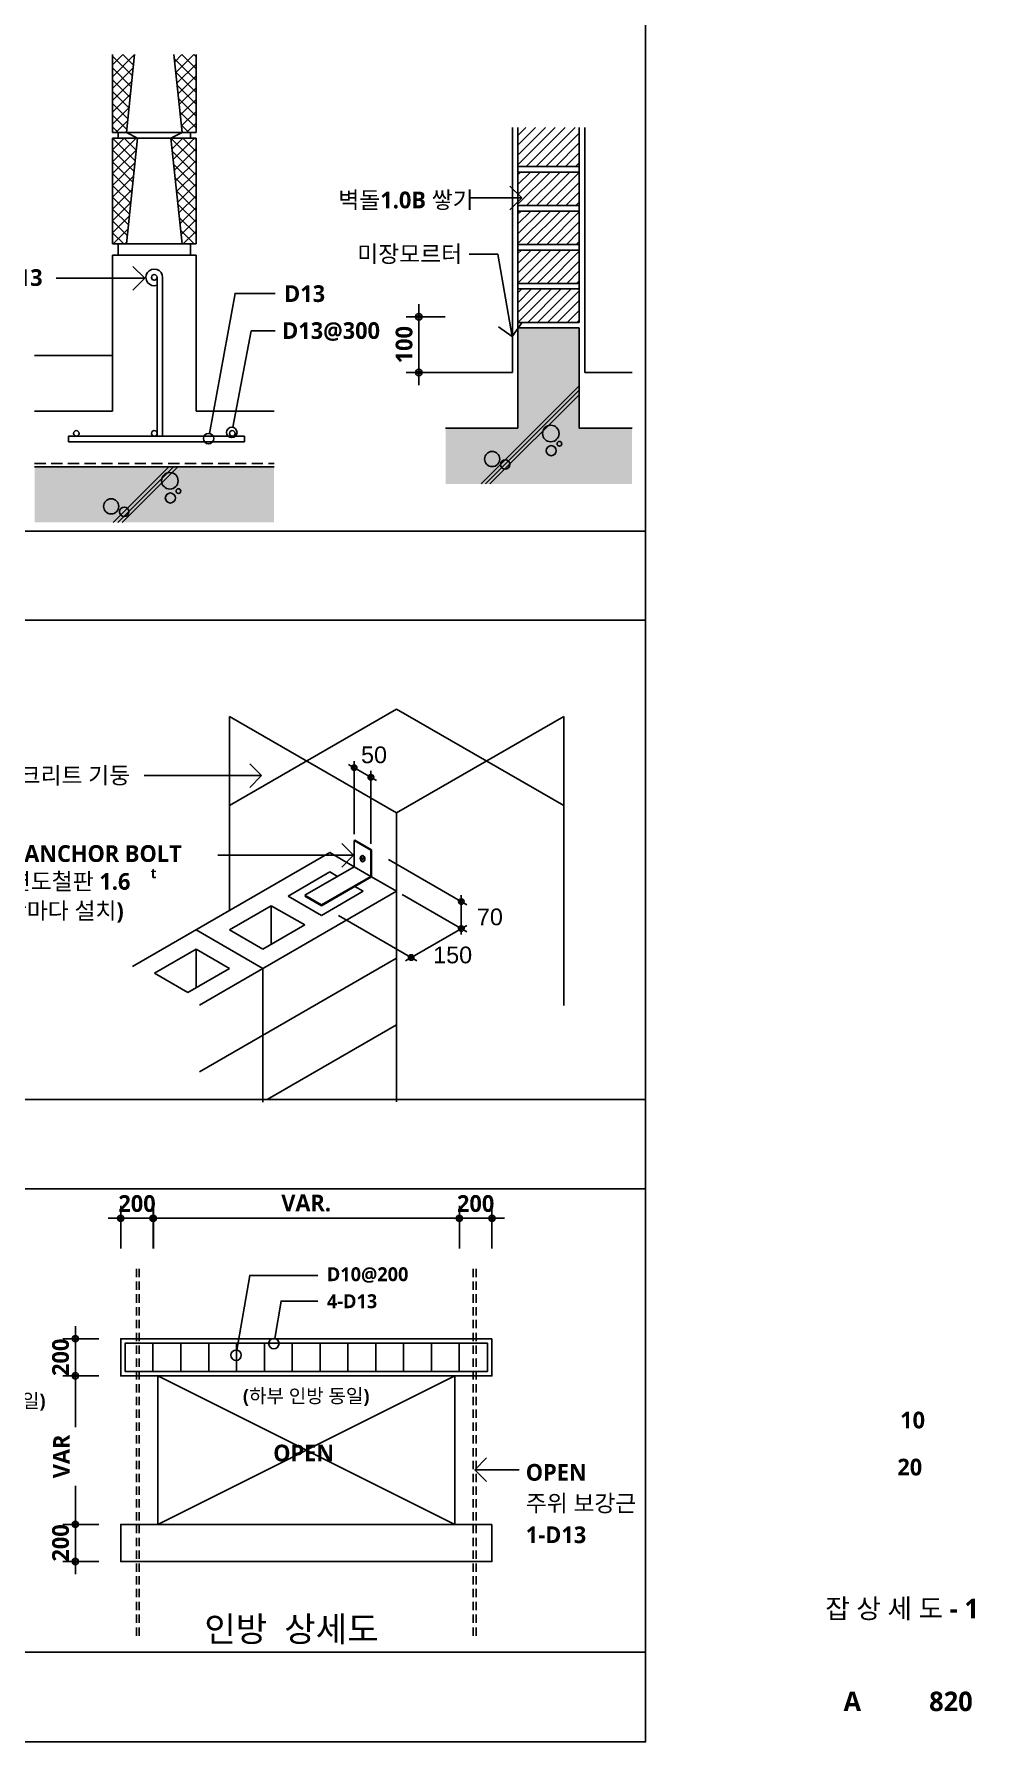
# Model space of a CAD drawing. Header units: millimetres. Extents: x 200 to 163856, y 0 to 163394.
# Drawn here: x 6197 to 7886, y 200 to 3266 of the extents above; entities that cross this region are included whole.
import ezdxf
from ezdxf.enums import TextEntityAlignment as Align

# ---------------------------------------------------------------- set-up
doc = ezdxf.new("R2010")
doc.units = ezdxf.units.MM
doc.header["$LTSCALE"] = 10
doc.linetypes.add('DASH_3', pattern=[3, 2, -1])
doc.linetypes.add('HID', pattern=[2.3, 1.5, -0.8])
doc.layers.get('DEFPOINTS').update_dxf_attribs({"color": 181})
for name, color, linetype in [('6', 3, 'Continuous'), ('7', 7, 'Continuous'), ('A-ANNO-GRA1', 7, 'Continuous'), ('A-ANNO-LEAD', 4, 'Continuous'), ('A-ANNO-TEXT1', 7, 'Continuous'), ('A-ANNO-TITL', 7, 'Continuous'), ('A-DIM1', 7, 'Continuous'), ('A-ELEV-FIXT', 4, 'Continuous'), ('A-ELEV-FNSH', 6, 'Continuous'), ('A-SECT', 5, 'Continuous'), ('A-SECT-BEAM', 4, 'Continuous'), ('A-SECT-DETL', 4, 'Continuous'), ('A-ST-AXIS-DIM', 7, 'Continuous'), ('A-SYM', 7, 'Continuous'), ('COL', 2, 'Continuous'), ('DIM', 4, 'Continuous'), ('HAT', 5, 'Continuous'), ('슬래브', 252, 'Continuous')]:
    doc.layers.add(name, color=color, linetype=linetype)
doc.styles.add('2020음성 1차', font='')
doc.styles.add('HY울릉도M', font='')
doc.styles.add('SH_진천_나눔', font='')
doc.styles.get('2020음성 1차').set_extended_font_data('NanumGothic', bold=True)
doc.styles.get('HY울릉도M').set_extended_font_data('Swis721 LtEx BT')
doc.styles.get('SH_진천_나눔').set_extended_font_data('NanumGothic', bold=True)
doc.dimstyles.new('NDIM10', dxfattribs={"dimscale": 10, "dimtxt": 3, "dimasz": 0.75, "dimexe": 2, "dimexo": 2, "dimgap": 1, "dimtad": 1, "dimdec": 1, "dimdsep": 46, "dimtxsty": '2020음성 1차', "dimblk": 'Z_DOT', "dimcen": 3, "dimdle": 3, "dimclrd": 256, "dimclre": 256, "dimclrt": 3, "dimadec": 0, "dimazin": 0, "dimtfac": 1, "dimtdec": 1, "dimtix": 1, "dimtmove": 2, "dimatfit": 3, "dimfxl": 1, "dimtolj": 1, "dimtzin": 0, "dimlwd": -1, "dimlwe": -1, "dimarcsym": 0})

# ---------------------------------------------------------------- blocks, each defined once
blk = doc.blocks.new('Z_DOT')
at = {"layer": 'DIM', "color": 0}
for p, q in [((-3, 0), (3, 0)), ((0, -3), (0, 3))]:
    blk.add_line(p, q, dxfattribs=at)
for radius in [0.75, 0.375]:
    blk.add_circle((0, 0), radius, dxfattribs=at)
blk = doc.blocks.new('*D6016')
at = {"layer": 'A-ST-AXIS-DIM'}
for p, q in [((6313.3, 857.1), (6251.3, 857.1)), ((6271.3, 849.6), (6271.3, 764.9)), ((6271.3, 597.9), (6271.3, 659.8)), ((6313.3, 590.4), (6251.3, 590.4))]:
    blk.add_line(p, q, dxfattribs=at)
at = {"layer": 'DEFPOINTS', "color": 0}
for p in [(6271.3, 857.1), (6333.3, 857.1), (6333.3, 590.4)]:
    blk.add_point(p, dxfattribs=at)
at = {"layer": 'A-ST-AXIS-DIM', "linetype": 'ByBlock', "xscale": 7.5, "yscale": 7.5, "zscale": 7.5}
for p, rotation in [((6271.3, 857.1), 90), ((6271.3, 590.4), 270)]:
    blk.add_blockref('Z_DOT', p, dxfattribs=dict(at, rotation=rotation))
at = {"layer": 'A-ST-AXIS-DIM', "color": 3, "insert": (6246.3, 712.4), "char_height": 30, "attachment_point": 5, "rotation": 90, "style": '2020음성 1차'}
blk.add_mtext('\\A1;VAR', dxfattribs=at)
blk = doc.blocks.new('*D6017')
at = {"layer": 'A-ST-AXIS-DIM'}
for p, q in [((6313.3, 923.8), (6251.3, 923.8)), ((6271.3, 931.3), (6271.3, 938.8)), ((6271.3, 857.1), (6271.3, 923.8)), ((6313.3, 857.1), (6251.3, 857.1)), ((6271.3, 849.6), (6271.3, 842.1))]:
    blk.add_line(p, q, dxfattribs=at)
at = {"layer": 'DEFPOINTS', "color": 0}
for p in [(6271.3, 923.8), (6333.3, 923.8), (6333.3, 857.1)]:
    blk.add_point(p, dxfattribs=at)
at = {"layer": 'A-ST-AXIS-DIM', "linetype": 'ByBlock', "xscale": 7.5, "yscale": 7.5, "zscale": 7.5}
for p, rotation in [((6271.3, 923.8), 270), ((6271.3, 857.1), 90)]:
    blk.add_blockref('Z_DOT', p, dxfattribs=dict(at, rotation=rotation))
at = {"layer": 'A-ST-AXIS-DIM', "color": 3, "insert": (6244.8, 890.4), "char_height": 30, "attachment_point": 5, "rotation": 90, "style": '2020음성 1차'}
blk.add_mtext('\\A1;200', dxfattribs=at)
blk = doc.blocks.new('*D6018')
at = {"layer": 'A-ST-AXIS-DIM'}
for p, q in [((6313.3, 590.4), (6251.3, 590.4)), ((6271.3, 597.9), (6271.3, 605.4)), ((6271.3, 523.8), (6271.3, 590.4)), ((6313.3, 523.8), (6251.3, 523.8)), ((6271.3, 516.3), (6271.3, 508.8))]:
    blk.add_line(p, q, dxfattribs=at)
at = {"layer": 'DEFPOINTS', "color": 0}
for p in [(6271.3, 590.4), (6333.3, 590.4), (6333.3, 523.8)]:
    blk.add_point(p, dxfattribs=at)
at = {"layer": 'A-ST-AXIS-DIM', "linetype": 'ByBlock', "xscale": 7.5, "yscale": 7.5, "zscale": 7.5}
for p, rotation in [((6271.3, 590.4), 270), ((6271.3, 523.8), 90)]:
    blk.add_blockref('Z_DOT', p, dxfattribs=dict(at, rotation=rotation))
at = {"layer": 'A-ST-AXIS-DIM', "color": 3, "insert": (6244.8, 557.1), "char_height": 30, "attachment_point": 5, "rotation": 90, "style": '2020음성 1차'}
blk.add_mtext('\\A1;200', dxfattribs=at)
blk = doc.blocks.new('*D6019')
at = {"layer": 'A-ST-AXIS-DIM'}
for p, q in [((6345.2, 1139.9), (6337.7, 1139.9)), ((6352.7, 1085.9), (6352.7, 1159.9)), ((6352.7, 1139.9), (6411.3, 1139.9)), ((6411.3, 1085.9), (6411.3, 1159.9)), ((6418.8, 1139.9), (6426.3, 1139.9))]:
    blk.add_line(p, q, dxfattribs=at)
at = {"layer": 'DEFPOINTS', "color": 0}
for p in [(6411.3, 1139.9), (6352.7, 1065.9), (6411.3, 1065.9)]:
    blk.add_point(p, dxfattribs=at)
at = {"layer": 'A-ST-AXIS-DIM', "linetype": 'ByBlock', "xscale": 7.5, "yscale": 7.5, "zscale": 7.5}
blk.add_blockref('Z_DOT', (6352.7, 1139.9), dxfattribs=at)
at = {"layer": 'A-ST-AXIS-DIM', "linetype": 'ByBlock', "xscale": 7.5, "yscale": 7.5, "zscale": 7.5, "rotation": 180}
blk.add_blockref('Z_DOT', (6411.3, 1139.9), dxfattribs=at)
at = {"layer": 'A-ST-AXIS-DIM', "color": 3, "insert": (6382, 1166.3), "char_height": 30, "attachment_point": 5, "style": '2020음성 1차'}
blk.add_mtext('\\A1;200', dxfattribs=at)
blk = doc.blocks.new('*D6020')
at = {"layer": 'A-ST-AXIS-DIM'}
for p, q in [((6953.2, 1139.9), (6945.7, 1139.9)), ((6960.7, 1085.9), (6960.7, 1159.9)), ((6960.7, 1139.9), (7019.3, 1139.9)), ((7019.3, 1085.9), (7019.3, 1159.9)), ((7026.8, 1139.9), (7034.3, 1139.9))]:
    blk.add_line(p, q, dxfattribs=at)
at = {"layer": 'DEFPOINTS', "color": 0}
for p in [(7019.3, 1139.9), (6960.7, 1065.9), (7019.3, 1065.9)]:
    blk.add_point(p, dxfattribs=at)
at = {"layer": 'A-ST-AXIS-DIM', "linetype": 'ByBlock', "xscale": 7.5, "yscale": 7.5, "zscale": 7.5}
blk.add_blockref('Z_DOT', (6960.7, 1139.9), dxfattribs=at)
at = {"layer": 'A-ST-AXIS-DIM', "linetype": 'ByBlock', "xscale": 7.5, "yscale": 7.5, "zscale": 7.5, "rotation": 180}
blk.add_blockref('Z_DOT', (7019.3, 1139.9), dxfattribs=at)
at = {"layer": 'A-ST-AXIS-DIM', "color": 3, "insert": (6990, 1166.3), "char_height": 30, "attachment_point": 5, "style": '2020음성 1차'}
blk.add_mtext('\\A1;200', dxfattribs=at)
blk = doc.blocks.new('*D6021')
at = {"layer": 'A-ST-AXIS-DIM'}
for p, q in [((6410.7, 1085.9), (6410.7, 1159.9)), ((6418.2, 1139.9), (6953.2, 1139.9)), ((6960.7, 1085.9), (6960.7, 1159.9))]:
    blk.add_line(p, q, dxfattribs=at)
at = {"layer": 'DEFPOINTS', "color": 0}
for p in [(6960.7, 1139.9), (6410.7, 1065.9), (6960.7, 1065.9)]:
    blk.add_point(p, dxfattribs=at)
at = {"layer": 'A-ST-AXIS-DIM', "linetype": 'ByBlock', "xscale": 7.5, "yscale": 7.5, "zscale": 7.5, "rotation": 180}
blk.add_blockref('Z_DOT', (6410.7, 1139.9), dxfattribs=at)
at = {"layer": 'A-ST-AXIS-DIM', "linetype": 'ByBlock', "xscale": 7.5, "yscale": 7.5, "zscale": 7.5}
blk.add_blockref('Z_DOT', (6960.7, 1139.9), dxfattribs=at)
at = {"layer": 'A-ST-AXIS-DIM', "color": 3, "insert": (6685.7, 1167.3), "char_height": 30, "attachment_point": 5, "style": '2020음성 1차'}
blk.add_mtext('\\A1;VAR.', dxfattribs=at)
blk = doc.blocks.new('ARROW2')
at = {"layer": 'A-SYM'}
for q in [(2.12, 2.12), (2.12, -2.12)]:
    blk.add_line((0, 0), q, dxfattribs=at)
blk = doc.blocks.new('*D6022')
at = {"layer": 'A-ST-AXIS-DIM'}
for p, q in [((6935.2, 2758.4), (6868, 2758.4)), ((6888, 2750.9), (6888, 2665.9)), ((6935.2, 2658.4), (6868, 2658.4))]:
    blk.add_line(p, q, dxfattribs=at)
at = {"layer": 'DEFPOINTS', "color": 0}
for p in [(6955.2, 2758.4), (6888, 2658.4), (6955.2, 2658.4)]:
    blk.add_point(p, dxfattribs=at)
at = {"layer": 'A-ST-AXIS-DIM', "linetype": 'ByBlock', "xscale": 7.5, "yscale": 7.5, "zscale": 7.5}
for p, rotation in [((6888, 2758.4), 90), ((6888, 2658.4), 270)]:
    blk.add_blockref('Z_DOT', p, dxfattribs=dict(at, rotation=rotation))
at = {"layer": 'A-ST-AXIS-DIM', "color": 3, "insert": (6861.6, 2708.4), "char_height": 30, "attachment_point": 5, "rotation": 90, "style": '2020음성 1차'}
blk.add_mtext('\\A1;100', dxfattribs=at)
blk = doc.blocks.new('*X2476')
at = {"color": 0}
for p, q in [((34621.22, 16223.82), (34713.9, 16316.5)), ((34819.9, 16316.44), (34621.22, 16117.76)), ((34799.7, 16124.6), (34621.22, 16303.08)), ((34713.84, 16316.5), (34809.8, 16220.54)), ((35176.58, 16278), (35371.22, 16083.36)), ((35244.2, 16316.5), (35179.34, 16251.64)), ((35189.46, 16155.7), (35350.26, 16316.5)), ((35371.22, 16189.42), (35244.14, 16316.5)), ((35350.2, 16316.5), (35371.22, 16295.48)), ((34621.22, 16011.7), (34807.42, 16197.9)), ((34621.22, 16197.02), (34789.6, 16028.64)), ((35371.22, 15977.3), (35189.06, 16159.46)), ((35371.22, 16231.4), (35199.56, 16059.74)), ((35209.66, 15963.78), (35371.22, 16125.34)), ((34779.5, 15932.68), (34621.22, 16090.96)), ((34794.94, 16079.36), (34621.22, 15905.64)), ((34621.22, 15984.9), (34769.4, 15836.72)), ((34621.22, 15799.58), (34782.46, 15960.82)), ((35201.54, 16040.92), (35371.22, 15871.24)), ((35371.22, 16019.28), (35219.76, 15867.82)), ((34759.3, 15740.76), (34621.22, 15878.84)), ((34769.98, 15842.28), (34621.22, 15693.52)), ((35371.22, 15765.18), (35214.02, 15922.38)), ((35226.5, 15803.84), (35371.22, 15659.12)), ((35229.86, 15771.86), (35371.22, 15913.22)), ((35371.22, 15807.16), (35239.96, 15675.9)), ((34621.22, 15772.78), (34749.2, 15644.78)), ((34671.42, 15616.5), (34621.22, 15666.72)), ((34650.26, 15616.5), (34757.5, 15723.74)), ((35307.78, 15616.5), (35238.98, 15685.3)), ((35286.62, 15616.5), (35371.22, 15701.1))]:
    blk.add_line(p, q, dxfattribs=at)
blk = doc.blocks.new('*X2477')
at = {"color": 0}
for p, q in [((35146.3, 15566.5), (35146.22, 15566.44)), ((35146.22, 15566.5), (35371.22, 15341.48)), ((35156.32, 15470.48), (35252.36, 15566.5)), ((35358.42, 15566.5), (35166.42, 15374.52)), ((35371.22, 15447.54), (35252.26, 15566.5)), ((35358.32, 15566.5), (35371.22, 15553.6)), ((35371.22, 15235.42), (35158.7, 15447.96)), ((35176.52, 15278.56), (35371.22, 15473.26)), ((35371.22, 15367.2), (35186.62, 15182.6)), ((35171.18, 15329.42), (35371.22, 15129.36)), ((35371.22, 15023.3), (35183.66, 15210.88)), ((35196.74, 15086.66), (35371.22, 15261.14)), ((35196.14, 15092.34), (35371.22, 14917.24)), ((35371.22, 15155.08), (35206.84, 14990.7)), ((35216.94, 14894.74), (35371.22, 15049.02)), ((35371.22, 14811.18), (35208.6, 14973.8)), ((35371.22, 14942.96), (35227.04, 14798.78)), ((35221.08, 14855.26), (35371.22, 14705.12)), ((35353.8, 14616.5), (35233.56, 14736.74)), ((35237.14, 14702.82), (35371.22, 14836.9)), ((35371.22, 14730.84), (35256.88, 14616.5)), ((35246.04, 14618.2), (35247.74, 14616.5)), ((35362.94, 14616.5), (35371.22, 14624.78))]:
    blk.add_line(p, q, dxfattribs=at)
blk = doc.blocks.new('*X2478')
at = {"color": 0}
for p, q in [((34833.42, 15566.5), (34621.22, 15354.32)), ((34621.22, 15460.38), (34727.36, 15566.5)), ((34621.3, 15566.5), (34621.22, 15566.44)), ((34621.22, 15566.5), (34824.78, 15362.92)), ((34834.9, 15458.86), (34727.26, 15566.5)), ((34833.32, 15566.5), (34845, 15554.82)), ((34621.22, 15248.26), (34835.26, 15462.3)), ((34814.68, 15266.96), (34621.22, 15460.44)), ((34621.22, 15354.38), (34804.58, 15171)), ((34822.78, 15343.76), (34621.22, 15142.2)), ((34794.48, 15075.04), (34621.22, 15248.32)), ((34621.22, 15036.14), (34810.3, 15225.22)), ((34621.22, 15142.26), (34784.38, 14979.08)), ((34797.82, 15106.68), (34621.22, 14930.08)), ((34774.28, 14883.12), (34621.22, 15036.2)), ((34621.22, 14824.02), (34785.34, 14988.14)), ((34621.22, 14930.14), (34764.18, 14787.16)), ((34772.86, 14869.6), (34621.22, 14717.96)), ((34754.08, 14691.22), (34621.22, 14824.08)), ((34621.22, 14718.02), (34722.74, 14616.5)), ((34625.82, 14616.5), (34760.38, 14751.06)), ((34747.9, 14632.52), (34731.88, 14616.5))]:
    blk.add_line(p, q, dxfattribs=at)

msp = doc.modelspace()

# ---------------------------------------------------------------- hatches: boundary and pattern name
at = {"layer": 'HAT', "linetype": 'Continuous'}
h = msp.add_hatch(dxfattribs=at)
h.set_pattern_fill('ANSI31', color=256, scale=100, style=0)
h.set_pattern_definition([(45, (9849.328, -7496.606), (-8.838835, 8.838835), [])])
h.paths.add_polyline_path([(7175.87921, 3028.40364), (7175.87921, 3098.40364), (7065.87921, 3098.40364), (7065.87921, 3028.40364)])
h.paths.add_polyline_path([(7065.87921, 3018.40364), (7065.87921, 2958.40364), (7175.87921, 2958.40364), (7175.87921, 3018.40364)])
h.paths.add_polyline_path([(7175.87921, 2888.40364), (7175.87921, 2948.40364), (7065.87921, 2948.40364), (7065.87921, 2888.40364)])
h.paths.add_polyline_path([(7175.87921, 2818.40364), (7175.87921, 2878.40364), (7065.87921, 2878.40364), (7065.87921, 2818.40364)])
h.paths.add_polyline_path([(7175.87921, 2748.40364), (7175.87921, 2808.40364), (7065.87921, 2808.40364), (7065.87921, 2748.40364)])
at = {"layer": '슬래브'}
for points in [[(7270.87921, 2558.40364), (7175.87921, 2558.40364), (7175.87921, 2738.40364), (7066.2071, 2738.40364), (7065.87921, 2737.93537), (7065.87921, 2558.40364), (6935.87921, 2558.40364), (6935.87921, 2458.40364), (7270.87921, 2458.40364)], [(6627.98307, 2489.20899), (6197.98307, 2489.20899), (6197.98307, 2389.20899), (6627.98307, 2389.20899)]]:
    msp.add_hatch(color=256, dxfattribs=at).paths.add_polyline_path(points)

# ---------------------------------------------------------------- linework, layer by layer
at = {"layer": '6', "color": 132}
for p, q in [((6548.09534, 1881.11991), (6848.09534, 2054.32499)), ((6848.09534, 2054.32499), (7148.09534, 1881.11991)), ((6548.09534, 1692.53271), (6548.09534, 2041.11991)), ((6548.09534, 2041.11991), (6848.09534, 1867.91482)), ((6848.09534, 1867.91482), (7148.09534, 2041.11991)), ((7148.09534, 1522.26114), (7148.09534, 2041.11991)), ((6848.09534, 1349.05606), (6848.09534, 1867.91482)), ((6374.07815, 1592.06384), (6728.09534, 1796.45576)), ((6728.09534, 1796.45576), (6771.89534, 1771.16781)), ((6653.09534, 1718.51347), (6728.09534, 1761.81474)), ((6728.09534, 1761.81474), (6741.89534, 1753.84731)), ((6803.09534, 1753.15449), (6848.09534, 1727.17372)), ((6494.07815, 1522.7818), (6848.09534, 1727.17372)), ((6653.09534, 1718.51347), (6713.09534, 1683.87245)), ((6713.09534, 1683.87245), (6788.09534, 1727.17372)), ((6773.09534, 1735.83398), (6788.09534, 1727.17372)), ((6548.09534, 1657.89169), (6623.09534, 1701.19296)), ((6623.09534, 1701.19296), (6683.09534, 1666.55194)), ((6623.09534, 1631.91093), (6623.09534, 1701.19296)), ((6488.09534, 1657.89169), (6608.09534, 1588.60966)), ((6548.09534, 1657.89169), (6608.09534, 1623.25067)), ((6608.09534, 1623.25067), (6683.09534, 1666.55194)), ((6413.09534, 1579.9494), (6488.09534, 1623.25067)), ((6488.09534, 1623.25067), (6548.09534, 1588.60966)), ((6488.09534, 1553.96864), (6488.09534, 1623.25067)), ((6494.07815, 1402.7818), (6848.09534, 1607.17372)), ((6413.09534, 1579.9494), (6473.09534, 1545.30839)), ((6473.09534, 1545.30839), (6548.09534, 1588.60966)), ((6608.09534, 1348.60966), (6608.09534, 1588.60966)), ((6608.09534, 1588.60966), (6608.09534, 1352.96154)), ((6615.63302, 1352.96154), (6848.09534, 1487.17372))]:
    msp.add_line(p, q, dxfattribs=at)
at = {"layer": '6'}
for p, q in [((6771.89534, 1818.2796), (6773.09534, 1818.97242)), ((6771.89534, 1771.16781), (6771.89534, 1818.2796)), ((6771.89534, 1818.2796), (6801.89534, 1800.95909)), ((6773.09534, 1818.97242), (6803.09534, 1801.65191)), ((6784.38012, 1790.26047), (6785.58012, 1790.95329)), ((6801.89534, 1800.95909), (6803.09534, 1801.65191)), ((6801.89534, 1753.84731), (6801.89534, 1800.95909)), ((6803.09534, 1753.15449), (6803.09534, 1801.65191)), ((6683.09534, 1719.89911), (6771.89534, 1771.16781)), ((6713.09534, 1702.5786), (6801.89534, 1753.84731)), ((6713.09534, 1701.19296), (6803.09534, 1753.15449)), ((6771.89534, 1771.16781), (6801.89534, 1753.84731)), ((6683.09534, 1719.89911), (6713.09534, 1702.5786)), ((6683.09534, 1718.51347), (6713.09534, 1701.19296)), ((6713.09534, 1702.5786), (6713.09534, 1701.19296))]:
    msp.add_line(p, q, dxfattribs=at)
for points in [[(6783.00399, 1784.91834, 0.0651288869), (6783.63689, 1782.83666, 0.0779117086), (6784.63657, 1781.31327, 0.1071771109), (6786.03767, 1780.31087, 0.1441235144), (6787.32106, 1780.15456, 0.1441235144), (6788.48447, 1780.71849, 0.1071771109), (6789.48493, 1782.12097, 0.0779117086), (6789.93674, 1783.88618, 0.0651288869), (6789.8606, 1786.06061, 0.0651288869), (6789.2277, 1788.1423, 0.0779117086), (6788.22802, 1789.66569, 0.1071771109), (6786.82692, 1790.66809, 0.1441235144), (6785.54353, 1790.8244, 0.1441235144), (6784.38012, 1790.26047, 0.1071771109), (6783.37967, 1788.85798, 0.0779117086), (6782.92785, 1787.09278, 0.0651288869)], [(6784.158, 1785.30287, 0.0651288869), (6784.7909, 1783.22119, 0.0779117086), (6785.79058, 1781.6978, 0.1071771109), (6787.19167, 1780.6954, 0.1441235144), (6788.47507, 1780.53909, 0.1441235144), (6789.63848, 1781.10302, 0.1071771109), (6790.63893, 1782.5055, 0.0779117086), (6791.09075, 1784.27071, 0.0651288869), (6791.01461, 1786.44514, 0.0651288869), (6790.3817, 1788.52683, 0.0779117086), (6789.38202, 1790.05022, 0.1071771109), (6787.98093, 1791.05262, 0.1441235144), (6786.69753, 1791.20893, 0.1441235144), (6785.53413, 1790.64499, 0.1071771109), (6784.53367, 1789.24251, 0.0779117086), (6784.08185, 1787.47731, 0.0651288869)]]:
    msp.add_lwpolyline(points, format="xyb", close=True, dxfattribs=at)
msp.add_circle((6786.63147, 1785.59603), 1, dxfattribs=at)
at = {"layer": '7', "color": 6}
for p, q in [((6347.98307, 3089.20899), (6347.98307, 3079.20899)), ((6362.98307, 3089.20899), (6382.98307, 3079.20899)), ((6362.98307, 3089.20899), (6462.98307, 3089.20899)), ((6382.98307, 3079.20899), (6442.98307, 3079.20899)), ((6462.98307, 3089.20899), (6442.98307, 3079.20899)), ((6477.98307, 3079.20899), (6477.98307, 3089.20899)), ((6347.98307, 2889.20899), (6347.98307, 2869.20899)), ((6362.98307, 2889.20899), (6462.98307, 2889.20899)), ((6477.98307, 2869.20899), (6477.98307, 2889.20899))]:
    msp.add_line(p, q, dxfattribs=at)
at = {"layer": '7', "color": 111}
msp.add_line((7065.87921, 2748.40364), (7175.87921, 2748.40364), dxfattribs=at)
at = {"layer": 'A-ANNO-GRA1'}
for p, q in [((7294.9654, 2373.8559), (2740, 2373.8559)), ((7294.9654, 2213.8559), (2740, 2213.8559)), ((7294.9654, 1352.96154), (2740, 1352.96154)), ((7294.9654, 1192.96154), (2740, 1192.96154)), ((7294.9654, 360.8629), (2740, 360.8629))]:
    msp.add_line(p, q, dxfattribs=at)
at = {"layer": 'A-ANNO-LEAD'}
for p, q in [((7072.67454, 2971.92218), (6978.4897, 2971.92218)), ((6395.97937, 2827.71807), (6236.79453, 2827.71807)), ((6605.53264, 1934.72394), (6394.54174, 1934.72394)), ((6770.87286, 1791.80586), (6526.97912, 1791.80586)), ((6988.49126, 688.55973), (7068.22152, 688.55973))]:
    msp.add_line(p, q, dxfattribs=at)
for points in [[(7055.69126, 2723.38547), (7029.64403, 2871.10663), (6978.4897, 2871.10663)], [(6512.13752, 2548.991), (6558.143, 2800.53707), (6630.23526, 2800.53707)], [(6553.78205, 2560.17201), (6587.10576, 2733.08139), (6630.23526, 2733.08139)], [(6561.40232, 903.2766), (6584.40506, 1037.54964), (6706.74365, 1037.54964)], [(6629.3019, 924.29691), (6640.80327, 991.43343), (6706.74365, 991.43343)]]:
    msp.add_lwpolyline(points, dxfattribs=at)
for centre in [(6627.67597, 915.07582), (6559.77639, 894.05551)]:
    msp.add_circle(centre, 9.36334, dxfattribs=at)
at = {"layer": 'A-ANNO-TEXT1'}
for centre in [(6510.51159, 2539.76991), (6552.15612, 2550.95092)]:
    msp.add_circle(centre, 9.36334, dxfattribs=at)
at = {"layer": 'A-DIM1'}
for p, q in [((6761.89534, 1954.81843), (6811.89534, 1925.95092)), ((6771.89534, 1829.8266), (6771.89534, 1960.59193)), ((6801.89534, 1812.50609), (6801.89534, 1943.27142)), ((6833.62836, 1784.02366), (6974.27129, 1702.82343)), ((6858.09534, 1721.40022), (6974.27129, 1654.326)), ((6964.27129, 1649.57424), (6964.27129, 1720.14393)), ((6743.62836, 1683.56471), (6884.27129, 1602.36448)), ((6864.27129, 1602.36448), (6974.27129, 1665.87301))]:
    msp.add_line(p, q, dxfattribs=at)
for centre, radius in [((6771.89534, 1949.04493), 5), ((6771.89534, 1949.04493), 2.5), ((6801.89534, 1931.72442), 5), ((6801.89534, 1931.72442), 2.5), ((6964.27129, 1708.59693), 5), ((6964.27129, 1708.59693), 2.5), ((6964.27129, 1660.09951), 5), ((6964.27129, 1660.09951), 2.5), ((6874.27129, 1608.13798), 5), ((6874.27129, 1608.13798), 2.5)]:
    msp.add_circle(centre, radius, dxfattribs=at)
at = {"layer": 'A-ELEV-FIXT'}
for p, q in [((6419.31801, 590.44818), (6952.63001, 857.10418)), ((6419.31801, 857.10418), (6952.63001, 590.44818))]:
    msp.add_line(p, q, dxfattribs=at)
at = {"layer": 'A-ELEV-FNSH', "linetype": 'HID'}
for p, q in [((6381.11801, 390.45618), (6381.11801, 1057.09618)), ((6386.11801, 390.45618), (6386.11801, 1057.09618)), ((6985.83001, 390.45618), (6985.83001, 1057.09618)), ((6990.83001, 390.45618), (6990.83001, 1057.09618))]:
    msp.add_line(p, q, dxfattribs=at)
at = {"layer": 'A-SECT', "color": 52}
for p, q in [((6417.98307, 2544.20899), (6417.98307, 2829.20899)), ((6427.98307, 2829.20899), (6427.98307, 2544.20899)), ((6258.76977, 2544.20899), (6575.10516, 2544.20899)), ((6575.10516, 2534.20899), (6258.76977, 2534.20899)), ((6398.87107, 2544.20899), (6412.98307, 2544.20899)), ((6419.31801, 590.44818), (6419.31801, 857.10418)), ((6952.63001, 590.44818), (6952.63001, 857.10418))]:
    msp.add_line(p, q, dxfattribs=at)
at = {"layer": 'A-SECT'}
for p, q in [((6258.76977, 2534.20899), (6258.76977, 2544.20899)), ((6575.10516, 2534.20899), (6575.10516, 2544.20899))]:
    msp.add_line(p, q, dxfattribs=at)
at = {"layer": 'A-SECT', "color": 52, "linetype": 'DASH_3'}
msp.add_line((6197.98307, 2495.20899), (6627.98307, 2495.20899), dxfattribs=at)
at = {"layer": 'A-SECT', "color": 52}
for points in [[(7019.29401, 923.76818), (7019.29401, 857.10418), (6352.65401, 857.10418), (6352.65401, 923.76818)], [(7019.29401, 590.44818), (7019.29401, 523.78418), (6352.65401, 523.78418), (6352.65401, 590.44818)]]:
    msp.add_lwpolyline(points, close=True, dxfattribs=at)
for centre in [(6412.98307, 2829.20899), (6272.98307, 2549.20899), (6412.98307, 2549.20899), (6552.98307, 2549.20899)]:
    msp.add_circle(centre, 5, dxfattribs=at)
msp.add_arc((6412.98307, 2829.20899), 15, 0, 289.47122057, dxfattribs=at)
at = {"layer": 'A-SECT-BEAM'}
for p, q in [((6337.98307, 3229.20899), (6337.98307, 3089.20899)), ((6377.71907, 3229.20899), (6362.98307, 3089.20899)), ((6448.24307, 3229.20899), (6462.98307, 3089.20899)), ((6487.98307, 3089.20899), (6487.98307, 3229.20899)), ((7065.87921, 2748.40364), (7065.87921, 3098.40364)), ((7175.87921, 3098.40364), (7175.87921, 2748.40364)), ((6337.98307, 3089.20899), (6362.98307, 3089.20899)), ((6337.98307, 3079.20899), (6382.98307, 3079.20899)), ((6337.98307, 2889.20899), (6337.98307, 3079.20899)), ((6382.98307, 3079.20899), (6362.98307, 2889.20899)), ((6442.98307, 3079.20899), (6487.98307, 3079.20899)), ((6442.98307, 3079.20899), (6462.98307, 2889.20899)), ((6462.98307, 3089.20899), (6487.98307, 3089.20899)), ((6487.98307, 3079.20899), (6487.98307, 2889.20899)), ((6337.98307, 2889.20899), (6362.98307, 2889.20899)), ((6487.98307, 2889.20899), (6462.98307, 2889.20899))]:
    msp.add_line(p, q, dxfattribs=at)
at = {"layer": 'A-SECT-DETL', "linetype": 'Continuous'}
for p, q in [((7055.87921, 2658.40364), (7055.87921, 3098.40364)), ((7065.87921, 2738.40364), (7065.87921, 3098.40364)), ((7185.87921, 2658.40364), (7185.87921, 3098.40364)), ((6935.87921, 2658.40364), (7055.87921, 2658.40364)), ((7185.87921, 2658.40364), (7270.87921, 2658.40364))]:
    msp.add_line(p, q, dxfattribs=at)
at = {"layer": 'A-SECT-DETL', "color": 134}
for p, q in [((7065.87921, 3028.40364), (7175.87921, 3028.40364)), ((7065.87921, 3018.40364), (7175.87921, 3018.40364)), ((7065.87921, 2958.40364), (7175.87921, 2958.40364)), ((7065.87921, 2948.40364), (7175.87921, 2948.40364)), ((7065.87921, 2888.40364), (7175.87921, 2888.40364)), ((7065.87921, 2878.40364), (7175.87921, 2878.40364)), ((7065.87921, 2818.40364), (7175.87921, 2818.40364)), ((7065.87921, 2808.40364), (7175.87921, 2808.40364)), ((6197.98307, 2689.20899), (6337.98307, 2689.20899))]:
    msp.add_line(p, q, dxfattribs=at)
at = {"layer": 'A-SECT-DETL'}
for p, q in [((6410.65401, 865.10418), (6410.65401, 915.76818)), ((6460.65401, 865.10418), (6460.65401, 915.76818)), ((6510.65401, 865.10418), (6510.65401, 915.76818)), ((6560.65401, 865.10418), (6560.65401, 915.76818)), ((6610.65401, 865.10418), (6610.65401, 915.76818)), ((6660.65401, 865.10418), (6660.65401, 915.76818)), ((6710.65401, 865.10418), (6710.65401, 915.76818)), ((6760.65401, 865.10418), (6760.65401, 915.76818)), ((6810.65401, 865.10418), (6810.65401, 915.76818)), ((6860.65401, 865.10418), (6860.65401, 915.76818)), ((6910.65401, 865.10418), (6910.65401, 915.76818)), ((6960.65401, 865.10418), (6960.65401, 915.76818))]:
    msp.add_line(p, q, dxfattribs=at)
at = {"layer": 'A-SECT-DETL', "color": 134}
msp.add_lwpolyline([(7011.29401, 915.76818), (7011.29401, 865.10418), (6360.65401, 865.10418), (6360.65401, 915.76818)], close=True, dxfattribs=at)
at = {"layer": 'COL'}
for p, q in [((6337.98307, 2869.20899), (6487.98307, 2869.20899)), ((6337.98307, 2589.20899), (6337.98307, 2869.20899)), ((6487.98307, 2869.20899), (6487.98307, 2589.20899)), ((7065.87921, 2558.40364), (7065.87921, 2738.40364)), ((7065.87921, 2738.40364), (7175.87921, 2738.40364)), ((7175.87921, 2738.40364), (7175.87921, 2558.40364)), ((6197.98307, 2589.20899), (6337.98307, 2589.20899)), ((6487.98307, 2589.20899), (6627.98307, 2589.20899)), ((6935.87921, 2558.40364), (7065.87921, 2558.40364)), ((7175.87921, 2558.40364), (7270.87921, 2558.40364)), ((6197.98307, 2489.20899), (6627.98307, 2489.20899))]:
    msp.add_line(p, q, dxfattribs=at)
at = {"layer": 'DEFPOINTS'}
msp.add_lwpolyline([(200, 200), (7294.9654, 200), (7294.9654, 5740), (200, 5740)], close=True, dxfattribs=at)
at = {"layer": 'HAT'}
for p, q in [((7175.87921, 2634.66617), (6999.61668, 2458.40364)), ((7007.61668, 2458.40364), (7175.87921, 2626.66617)), ((7175.87921, 2618.66617), (7015.61668, 2458.40364)), ((6439.36996, 2489.20899), (6339.36996, 2389.20899)), ((6347.36996, 2389.20899), (6447.36996, 2489.20899)), ((6455.36996, 2489.20899), (6355.36996, 2389.20899))]:
    msp.add_line(p, q, dxfattribs=at)
for centre, radius in [((7124.88858, 2548.99427), 14.85058), ((7019.55443, 2503.07724), 13.56537), ((7125.80246, 2518.12521), 9.04356), ((7140.30846, 2530.51246), 4.18286), ((7042.99781, 2493.44177), 8.36572), ((6440.94656, 2464.03343), 14.85058), ((6335.61241, 2418.1164), 13.56537), ((6441.86044, 2433.16437), 9.04356), ((6456.36644, 2445.55162), 4.18286), ((6359.05579, 2408.48093), 8.36572)]:
    msp.add_circle(centre, radius, dxfattribs=at)

# ---------------------------------------------------------------- block references
at = {"layer": 'A-ANNO-LEAD', "yscale": 10, "zscale": 10}
for p, xscale, rotation in [((7072.67454, 2971.92218), 10, 180), ((6395.97937, 2827.71807), 10, 180), ((7055.69126, 2723.38547), -10.00000000000004, 279.9999999999945), ((6605.53264, 1934.72394), 10, 180), ((6770.87286, 1791.80586), 10, 180), ((6988.49126, 688.55973), -10, 180)]:
    msp.add_blockref('ARROW2', p, dxfattribs=dict(at, xscale=xscale, rotation=rotation))
at = {"layer": 'HAT', "linetype": 'ByBlock', "xscale": 0.2000000000007276, "yscale": 0.2000000000007276, "zscale": 0.2000000000007276}
for name in ['*X2476', '*X2478', '*X2477']:
    msp.add_blockref(name, (-586.26093, -34.09101), dxfattribs=at)

# ---------------------------------------------------------------- texts
at = {"layer": 'A-ANNO-TEXT1', "style": '2020음성 1차'}
for s, height, p in [('벽돌1.0B 쌓기', 30, (6743.44, 2953.26323)), ('미장모르터', 30, (6777.44, 2856.26323)), ('D13', 30, (6138.88198, 2813.89778)), ('D13', 30, (6646.11894, 2785.09858)), ('D13@300', 30, (6642.58029, 2718.75027)), ('콘크리트 기둥', 30, (6133.65505, 1920.18631)), ('Ø9 ANCHOR BOLT', 30, (6115.96852, 1779.79631)), ('아연도철판 1.6', 30, (6115.96852, 1729.79631)), ('t', 18, (6406.5338, 1750.47883)), ('(3단마다 설치)', 30, (6110.91518, 1677.27196)), ('OPEN', 30, (6626.53033, 703.51698)), ('OPEN', 30, (7079.98395, 668.83105)), ('주위 보강근', 30, (7079.98395, 613.27199)), ('1-D13', 30, (7079.98395, 556.75785)), ('인방  상세도', 45, (6502.89142, 380.1075))]:
    msp.add_text(s, height=height, dxfattribs=at).set_placement(p)
at = {"layer": 'A-ANNO-TEXT1', "linetype": 'Continuous', "style": '2020음성 1차'}
for s, p in [('D10@200', (6722.85232, 1027.05589)), ('4-D13', (6722.85232, 978.57631)), ('(하부 인방 동일)', (5990.57087, 800.05499)), ('(하부 인방 동일)', (6572.14303, 808.58817))]:
    msp.add_text(s, height=25, dxfattribs=at).set_placement(p)
at = {"layer": 'A-ANNO-TITL', "style": 'SH_진천_나눔'}
for s, height, p in [('10', 30, (7774.51731, 777.77977)), ('20 ', 30, (7774.51731, 693.33932)), ('잡 상 세 도 - 1', 35, (7755.67511, 439.72596)), ('A', 35, (7666.2525, 272.70944)), ('820', 35, (7843.36116, 272.70944))]:
    msp.add_text(s, height=height, dxfattribs=at).set_placement(p, align=Align.MIDDLE)
at = {"layer": 'A-DIM1', "char_height": 30, "attachment_point": 5, "style": 'HY울릉도M'}
for s, insert in [('50', (6807.52212, 1971.87491)), ('70', (7015.5898, 1680.84302)), ('150', (6948.71095, 1612.53961))]:
    msp.add_mtext(s, dxfattribs=dict(at, insert=insert))

# ---------------------------------------------------------------- dimensions: what is measured, and where the dimension line sits
at = {"layer": 'A-ST-AXIS-DIM'}
dim = msp.add_linear_dim(base=(6888.04585, 2658.40364), p1=(6955.1729, 2758.40364), p2=(6955.1729, 2658.40364), angle=90, dimstyle='NDIM10', override={"dimtxsty": '2020음성 1차'}, dxfattribs=at)
dim.commit()
dim.dimension.update_dxf_attribs({"geometry": '*D6022', "text_midpoint": (6861.59699, 2708.40364)})
for base, p1, p2, text, picture, middle in [((6411.29401, 1139.85687), (6352.65401, 1065.85687), (6411.29401, 1065.85687), '200', '*D6019', (6381.97401, 1166.34835)), ((6960.65401, 1139.85687), (6410.65401, 1065.85687), (6960.65401, 1065.85687), 'VAR.', '*D6021', (6685.65401, 1167.32847)), ((7019.29401, 1139.85687), (6960.65401, 1065.85687), (7019.29401, 1065.85687), '200', '*D6020', (6989.97401, 1166.34835))]:
    dim = msp.add_linear_dim(base=base, p1=p1, p2=p2, text=text, dimstyle='NDIM10', override={"dimtxsty": '2020음성 1차'}, dxfattribs=at)
    dim.commit()
    dim.dimension.update_dxf_attribs({"geometry": picture, "text_midpoint": middle})
for base, p1, p2, picture, middle in [((6271.26796, 923.76818), (6333.31678, 857.10418), (6333.31678, 923.76818), '*D6017', (6244.77648, 890.43618)), ((6271.26796, 590.44818), (6333.31678, 523.78418), (6333.31678, 590.44818), '*D6018', (6244.77648, 557.11618))]:
    dim = msp.add_linear_dim(base=base, p1=p1, p2=p2, angle=90, text='200', dimstyle='NDIM10', override={"dimtxsty": '2020음성 1차'}, dxfattribs=at)
    dim.commit()
    dim.dimension.update_dxf_attribs({"geometry": picture, "text_midpoint": middle})
dim = msp.add_linear_dim(base=(6271.26796, 857.10418), p1=(6333.31678, 590.44818), p2=(6333.31678, 857.10418), angle=90, text='VAR', dimstyle='NDIM10', override={"dimtxsty": '2020음성 1차'}, dxfattribs=at)
dim.commit()
dim.dimension.update_dxf_attribs({"geometry": '*D6016', "text_midpoint": (6246.26796, 712.36555), "dimtype": 160})

doc.saveas('drawing.dxf')
